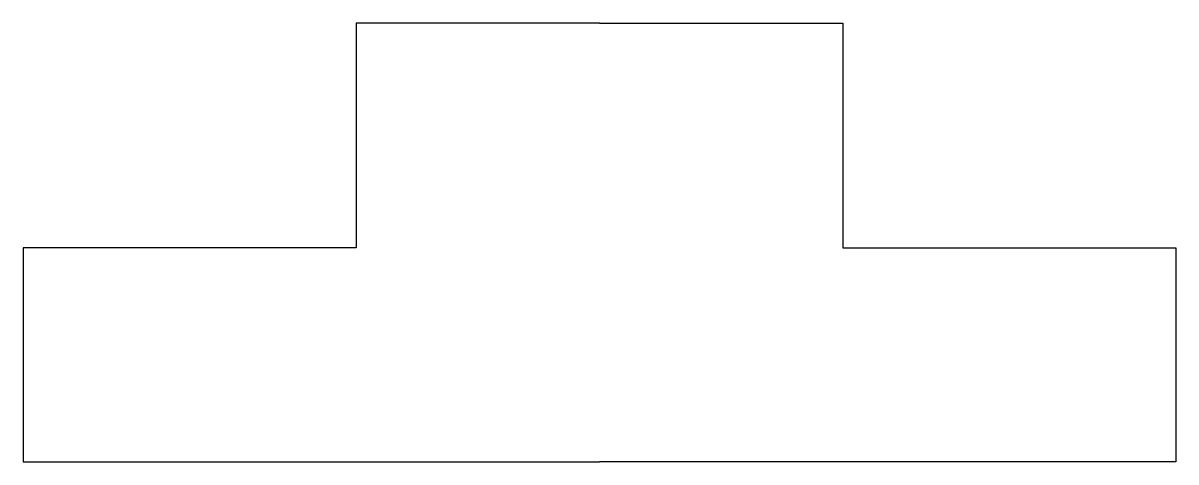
# Model space of a CAD drawing. Extents: x -12.5 to 12.5, y 0 to 9.6.
import ezdxf

# ---------------------------------------------------------------- set-up
doc = ezdxf.new("R2010")
doc.units = 0
doc.layers.add('MODELSKETCH_VISIBLE', color=7, linetype='CONTINUOUS')

msp = doc.modelspace()

# ---------------------------------------------------------------- linework, layer by layer
at = {"layer": 'MODELSKETCH_VISIBLE'}
for p, q in [((-5.291, 9.556), (-5.291, 4.661)), ((0, 9.556), (-5.291, 9.556)), ((0, 9.556), (5.291, 9.556)), ((5.291, 9.556), (5.291, 4.661)), ((-5.291, 4.661), (-12.536, 4.661)), ((-12.536, 4.661), (-12.536, 0)), ((5.291, 4.661), (12.536, 4.661)), ((12.536, 4.661), (12.536, 0)), ((-12.536, 0), (0, 0)), ((12.536, 0), (0, 0))]:
    msp.add_line(p, q, dxfattribs=at)

doc.saveas('drawing.dxf')
